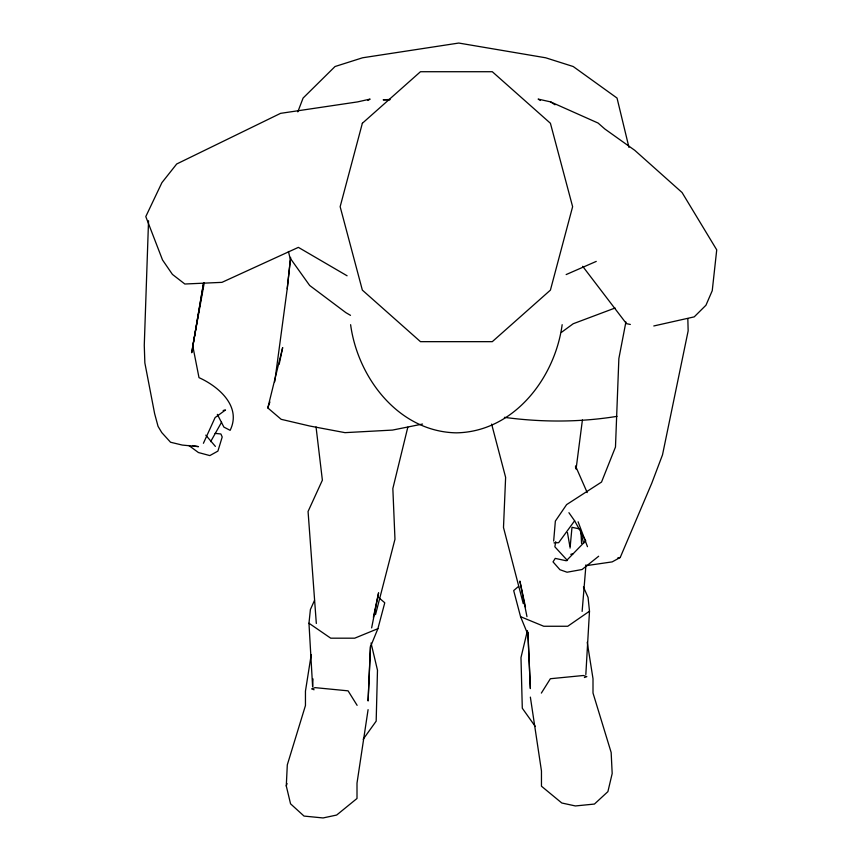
<?xml version="1.0" encoding="UTF-8"?>
<svg xmlns="http://www.w3.org/2000/svg" width="861" height="861" viewBox="0 0 861 861"><rect width="100%" height="100%" fill="white"/><g stroke="black" fill="none" stroke-linecap="round" stroke-linejoin="round"><path stroke-width="1.29" d="M370.553 645.664L368.088 701.005L370.413 646.934L377.893 628.681L384.77 602.775L378.808 597.685M312.995 678.888L312.629 686.83L308.97 623.235L310.39 609.577L314.513 600.354M368.088 709.647L357.003 783.155L357.003 798.481L336.662 815.044L323.069 817.95L304.03 816.077L290.555 803.819L286.282 785.964L287.305 764.859L305.451 705.546L305.451 691.146L311.219 654.672M585.835 674.529L589.494 611.202L588.063 597.437L583.435 586.976M148.544 220.75L144.271 345.272L144.852 362.901L154.625 413.635L158.047 426.346L161.782 432.599L170.543 442.242L182.252 445.062L198.493 446.644L192.53 445.557M582.133 611.407L585.964 564.838M553.666 541.074L555.356 521.099L566.613 504.611L601.527 482.063L615.475 447.042L618.865 358.542L625.904 321.982M274.724 381.8L287.23 288.704L290.598 257.31M287.23 288.704L290.544 258.171M570.057 548.07L571.995 527.319L579.851 528.966M582.413 419.974L576.074 469.062L575.428 466.845M555.722 541.709L554.861 546.81L567.496 560.565M203.551 283.118L191.712 352.752L203.562 283.14M204.272 282.666L192.789 346.047L198.999 377.645C218.629 386.471 241.823 406.478 230.135 430.328L223.892 427.099L217.349 414.367M371.64 627.906L378.592 592.809L373.362 617.359M279.179 364.246L282.666 347.586L267.803 407.92L281.17 419.318L309.874 426.044L344.992 432.652L392.508 430.08L422.547 424.053M527.427 630.607L520.98 657.578L522.293 708.226L535.316 726.512M407.813 427.196L392.842 488.564L394.973 539.244L375.536 614.593M562.158 324.683C554.936 378.13 513.866 431.813 456.384 432.846C398.901 431.813 357.832 378.13 350.61 324.683M286.282 785.964L287.036 783.521M267.803 407.92L269.913 401.969M297.809 111.876L303.094 98.057L335.037 66.523L362.578 57.784L458.762 43.05L545.659 57.784L573.211 66.523L617.036 98.057L628.96 147.403M203.411 443.286L215.078 417.596L225.507 409.987L223.171 410.503M586.449 565.623L612.171 561.889L620.221 557.487L651.809 483.129L662.507 454.845L688.154 330.872L687.831 318.796M210.633 441.661L221.568 422.245M541.354 693.094L550.373 678.726L583.414 675.498L586.825 676.638L584.382 677.521M568.917 512.693L574.61 520.797L558.649 542.699L553.967 542.86M363.148 739.298L376.171 721.152L377.484 670.192L371.037 643.006M518.666 586.309L513.683 590.581L520.561 616.691L528.051 634.869L530.365 688.585L527.847 631.952M598.664 556.238L582.079 569.508L567.055 572.221L559.93 569.713L553.031 561.878L555.237 558.391L566.323 560.78L585.738 540.794L574.61 520.797M561.426 332.368L573.222 323.736L615.077 308.012M589.494 611.202L567.743 626.259L543.754 626.259L520.561 616.691M367.895 100.468L370.112 99.09L357.649 101.889L280.578 113.351L176.709 163.977L161.911 182.65L145.789 216.585L162.514 259.947L172.426 274.401L184.835 284.012L221.955 282.354L298.38 247.365L347.091 275.789M566.151 274.573L596.253 261.4M377.893 628.681L354.71 638.184L330.721 638.184L308.97 623.235M570.778 554.323L573.286 553.612M653.79 325.964L694.224 316.87L705.955 305.235L712.241 290.706L716.729 249.862L682.063 192.53L634.751 150.309L604.809 128.967L598.115 123.069L550.599 101.889L538.136 99.09L540.353 100.468M617.628 558.057L620.221 557.487M616.993 416.347C579.787 422.396 541.72 422.396 504.406 417.348M389.872 99.456L383.177 99.833L389.872 99.822M215.089 433.384L220.9 433.976L222.203 437.001L217.908 451.099L209.826 455.587L198.417 452.531L188.817 445.481M630.338 324.457L626.431 323.639L582.671 266.297M314.082 689.769L311.639 688.886L315.051 687.638L348.081 690.845L357.111 705.342M350.502 315.341L345.864 312.64L309.669 285.475L289.996 257.902L288.424 251.477M550.599 101.889L554.979 104.773M205.79 435.16L215.39 446.407M575.514 465.962L587.202 492.578M578.097 521.788L587.471 546.67M491.631 424.096L505.622 477.36L503.491 527.502L523.262 603.647M581.089 532.97L583.618 543.345M525.501 607.166L519.872 581.046L526.964 616.637M567.442 532.572L569.821 546.089M587.234 642.263L593.003 678.705L593.003 693.019L611.159 752.492L612.182 773.533L607.898 791.636L594.434 804.056L575.396 805.95L561.803 803.001L541.461 786.211L541.461 770.95L530.365 697.109M316.041 426.927L322.38 480.18L308.066 511.477L316.321 623.461M527.922 632.652L528.051 634.869M580.949 531.894L581.562 543.452M362.352 123.274L340.149 206.694L362.352 290.114L420.469 341.666L492.298 341.666L550.416 290.114L572.619 206.694L550.416 123.274L492.298 71.721L420.469 71.721L362.352 123.274"/></g></svg>
